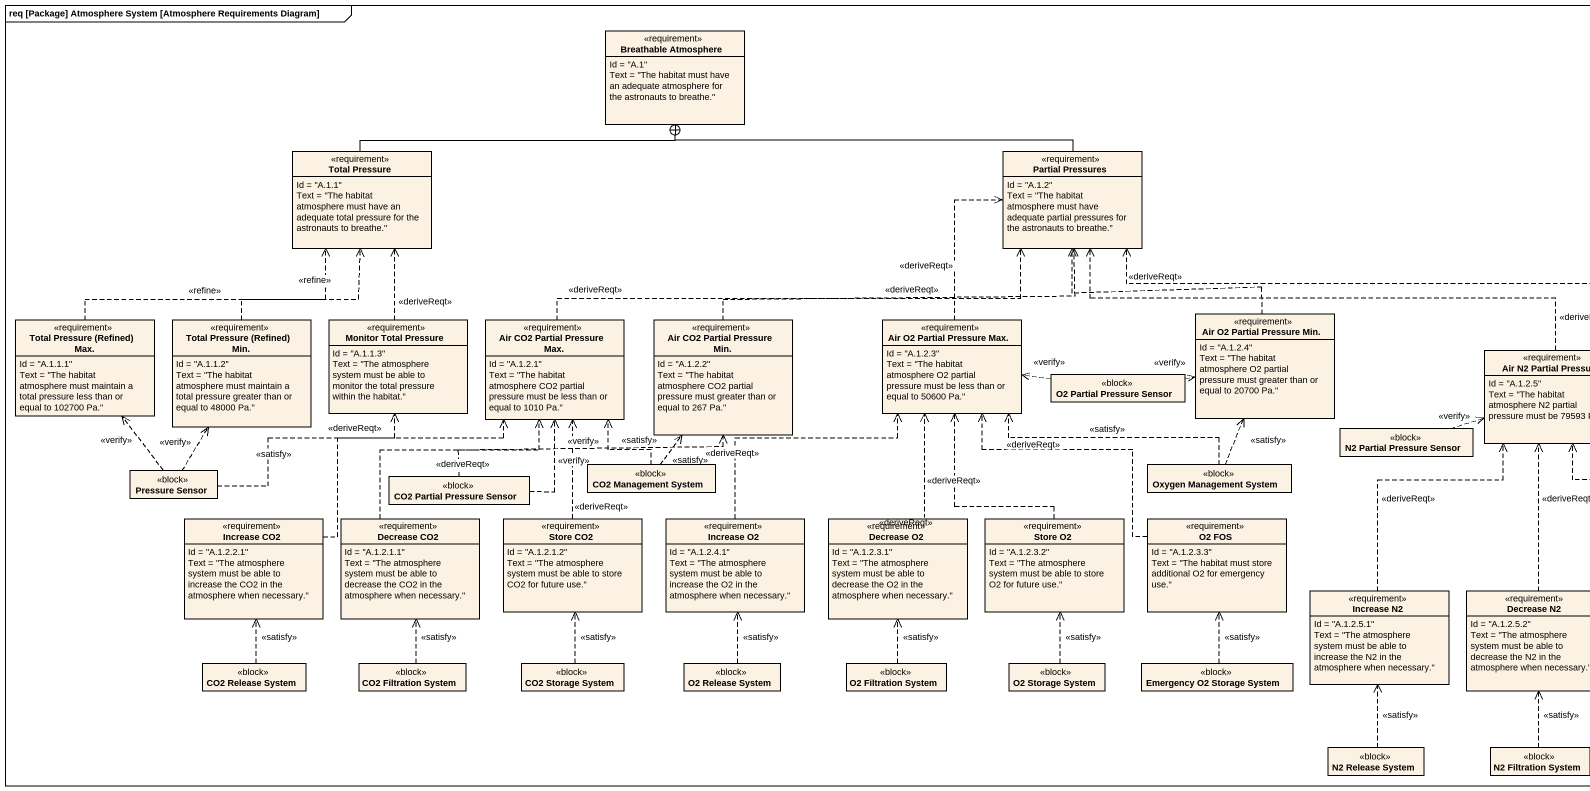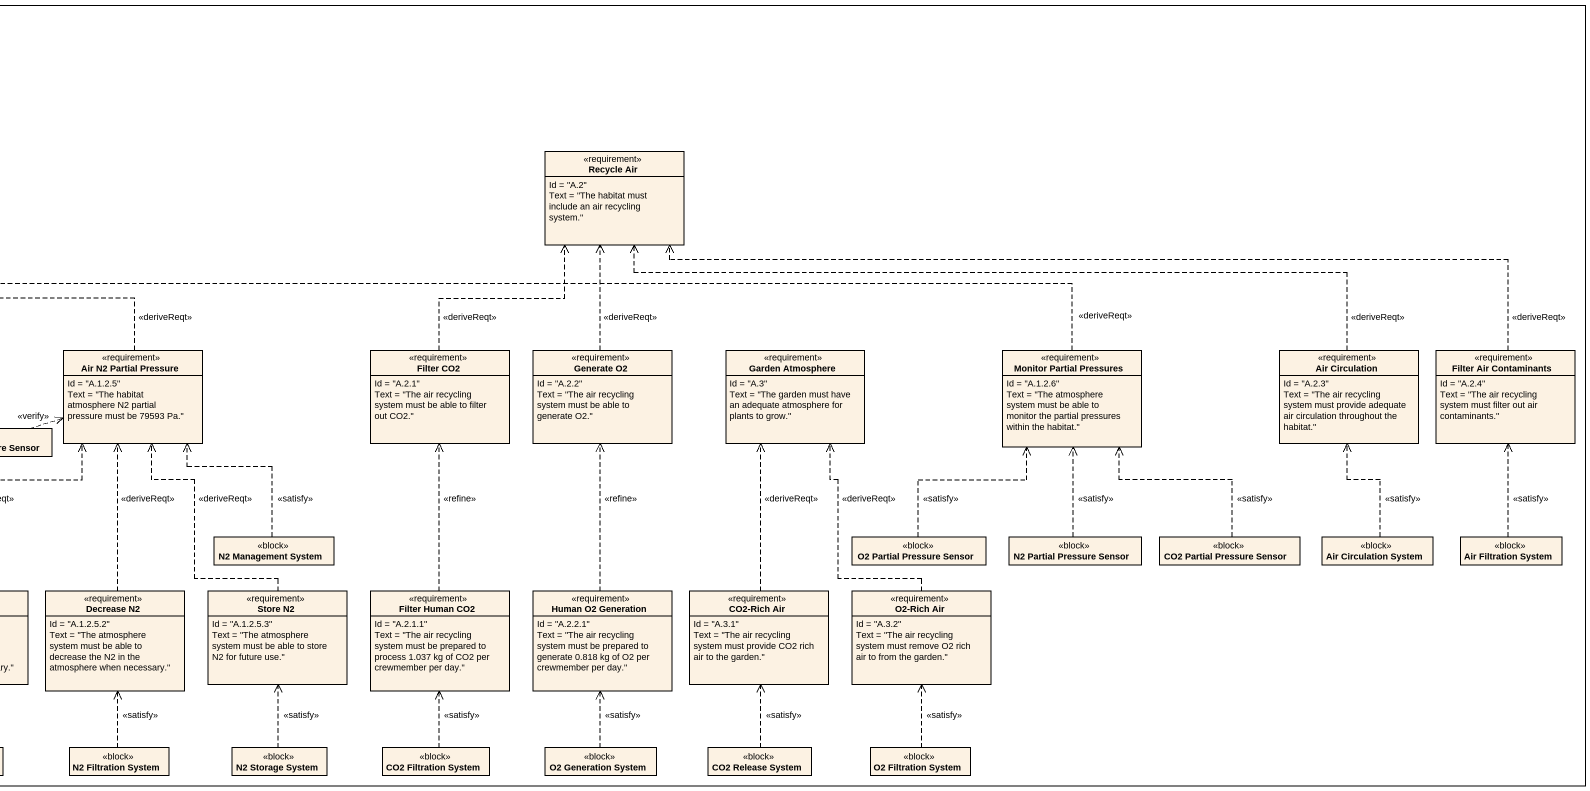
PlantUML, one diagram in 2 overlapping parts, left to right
@startuml
mainframe req [Package] Atmosphere System [Atmosphere Requirements Diagram]
hide circle
hide empty members
class "Breathable Atmosphere" as Breathable_Atmosphere <<requirement>> {
  Id = "A.1"
  Text = "The habitat must have an adequate atmosphere for the astronauts to breathe."
}
class "Total Pressure" as Total_Pressure <<requirement>> {
  Id = "A.1.1"
  Text = "The habitat atmosphere must have an adequate total pressure for the astronauts to breathe."
}
class "Partial Pressures" as Partial_Pressures <<requirement>> {
  Id = "A.1.2"
  Text = "The habitat atmosphere must have adequate partial pressures for the astronauts to breathe."
}
class "Recycle Air" as Recycle_Air <<requirement>> {
  Id = "A.2"
  Text = "The habitat must include an air recycling system."
}
class "Air O2 Partial Pressure Min." as Air_O2_Partial_Pressure_Min <<requirement>> {
  Id = "A.1.2.4"
  Text = "The habitat atmosphere O2 partial pressure must greater than or equal to 20700 Pa."
}
class "Total Pressure (Refined) Max." as Total_Pressure_Refined_Max <<requirement>> {
  Id = "A.1.1.1"
  Text = "The habitat atmosphere must maintain a total pressure less than or equal to 102700 Pa."
}
class "Total Pressure (Refined) Min." as Total_Pressure_Refined_Min <<requirement>> {
  Id = "A.1.1.2"
  Text = "The habitat atmosphere must maintain a total pressure greater than or equal to 48000 Pa."
}
class "Monitor Total Pressure" as Monitor_Total_Pressure <<requirement>> {
  Id = "A.1.1.3"
  Text = "The atmosphere system must be able to monitor the total pressure within the habitat."
}
class "Air CO2 Partial Pressure Max." as Air_CO2_Partial_Pressure_Max <<requirement>> {
  Id = "A.1.2.1"
  Text = "The habitat atmosphere CO2 partial pressure must be less than or equal to 1010 Pa."
}
class "Air CO2 Partial Pressure Min." as Air_CO2_Partial_Pressure_Min <<requirement>> {
  Id = "A.1.2.2"
  Text = "The habitat atmosphere CO2 partial pressure must greater than or equal to 267 Pa."
}
class "Air O2 Partial Pressure Max." as Air_O2_Partial_Pressure_Max <<requirement>> {
  Id = "A.1.2.3"
  Text = "The habitat atmosphere O2 partial pressure must be less than or equal to 50600 Pa."
}
class "Air N2 Partial Pressure" as Air_N2_Partial_Pressure <<requirement>> {
  Id = "A.1.2.5"
  Text = "The habitat atmosphere N2 partial pressure must be 79593 Pa."
}
class "Filter CO2" as Filter_CO2 <<requirement>> {
  Id = "A.2.1"
  Text = "The air recycling system must be able to filter out CO2."
}
class "Generate O2" as Generate_O2 <<requirement>> {
  Id = "A.2.2"
  Text = "The air recycling system must be able to generate O2."
}
class "Garden Atmosphere" as Garden_Atmosphere <<requirement>> {
  Id = "A.3"
  Text = "The garden must have an adequate atmosphere for plants to grow."
}
class "Monitor Partial Pressures" as Monitor_Partial_Pressures <<requirement>> {
  Id = "A.1.2.6"
  Text = "The atmosphere system must be able to monitor the partial pressures within the habitat."
}
class "Air Circulation" as Air_Circulation <<requirement>> {
  Id = "A.2.3"
  Text = "The air recycling system must provide adequate air circulation throughout the habitat."
}
class "Filter Air Contaminants" as Filter_Air_Contaminants <<requirement>> {
  Id = "A.2.4"
  Text = "The air recycling system must filter out air contaminants."
}
class "O2 Partial Pressure Sensor" as O2_Partial_Pressure_Sensor <<block>>
class "N2 Partial Pressure Sensor" as N2_Partial_Pressure_Sensor <<block>>
class "Pressure Sensor" as Pressure_Sensor <<block>>
class "CO2 Management System" as CO2_Management_System <<block>>
class "Oxygen Management System" as Oxygen_Management_System <<block>>
class "CO2 Partial Pressure Sensor" as CO2_Partial_Pressure_Sensor <<block>>
class "Increase CO2" as Increase_CO2 <<requirement>> {
  Id = "A.1.2.2.1"
  Text = "The atmosphere system must be able to increase the CO2 in the atmosphere when necessary."
}
class "Decrease CO2" as Decrease_CO2 <<requirement>> {
  Id = "A.1.2.1.1"
  Text = "The atmosphere system must be able to decrease the CO2 in the atmosphere when necessary."
}
class "Store CO2" as Store_CO2 <<requirement>> {
  Id = "A.1.2.1.2"
  Text = "The atmosphere system must be able to store CO2 for future use."
}
class "Increase O2" as Increase_O2 <<requirement>> {
  Id = "A.1.2.4.1"
  Text = "The atmosphere system must be able to increase the O2 in the atmosphere when necessary."
}
class "Decrease O2" as Decrease_O2 <<requirement>> {
  Id = "A.1.2.3.1"
  Text = "The atmosphere system must be able to decrease the O2 in the atmosphere when necessary."
}
class "Store O2" as Store_O2 <<requirement>> {
  Id = "A.1.2.3.2"
  Text = "The atmosphere system must be able to store O2 for future use."
}
class "O2 FOS" as O2_FOS <<requirement>> {
  Id = "A.1.2.3.3"
  Text = "The habitat must store additional O2 for emergency use."
}
class "N2 Management System" as N2_Management_System <<block>>
class "O2 Partial Pressure Sensor" as O2_Partial_Pressure_Sensor_2 <<block>>
class "N2 Partial Pressure Sensor" as N2_Partial_Pressure_Sensor_2 <<block>>
class "CO2 Partial Pressure Sensor" as CO2_Partial_Pressure_Sensor_2 <<block>>
class "Air Circulation System" as Air_Circulation_System <<block>>
class "Air Filtration System" as Air_Filtration_System <<block>>
class "Increase N2" as Increase_N2 <<requirement>> {
  Id = "A.1.2.5.1"
  Text = "The atmosphere system must be able to increase the N2 in the atmosphere when necessary."
}
class "Decrease N2" as Decrease_N2 <<requirement>> {
  Id = "A.1.2.5.2"
  Text = "The atmosphere system must be able to decrease the N2 in the atmosphere when necessary."
}
class "Store N2" as Store_N2 <<requirement>> {
  Id = "A.1.2.5.3"
  Text = "The atmosphere system must be able to store N2 for future use."
}
class "Filter Human CO2" as Filter_Human_CO2 <<requirement>> {
  Id = "A.2.1.1"
  Text = "The air recycling system must be prepared to process 1.037 kg of CO2 per crewmember per day."
}
class "Human O2 Generation" as Human_O2_Generation <<requirement>> {
  Id = "A.2.2.1"
  Text = "The air recycling system must be prepared to generate 0.818 kg of O2 per crewmember per day."
}
class "CO2-Rich Air" as CO2_Rich_Air <<requirement>> {
  Id = "A.3.1"
  Text = "The air recycling system must provide CO2 rich air to the garden."
}
class "O2-Rich Air" as O2_Rich_Air <<requirement>> {
  Id = "A.3.2"
  Text = "The air recycling system must remove O2 rich air to from the garden."
}
class "CO2 Release System" as CO2_Release_System <<block>>
class "CO2 Filtration System" as CO2_Filtration_System <<block>>
class "CO2 Storage System" as CO2_Storage_System <<block>>
class "O2 Release System" as O2_Release_System <<block>>
class "O2 Filtration System" as O2_Filtration_System <<block>>
class "O2 Storage System" as O2_Storage_System <<block>>
class "Emergency O2 Storage System" as Emergency_O2_Storage_System <<block>>
class "N2 Release System" as N2_Release_System <<block>>
class "N2 Filtration System" as N2_Filtration_System <<block>>
class "N2 Storage System" as N2_Storage_System <<block>>
class "CO2 Filtration System" as CO2_Filtration_System_2 <<block>>
class "O2 Generation System" as O2_Generation_System <<block>>
class "CO2 Release System" as CO2_Release_System_2 <<block>>
class "O2 Filtration System" as O2_Filtration_System_2 <<block>>
Total_Pressure -right-+ Breathable_Atmosphere
Partial_Pressures -left-+ Breathable_Atmosphere
Air_O2_Partial_Pressure_Min .up.> Partial_Pressures : <<deriveReqt>>
Total_Pressure_Refined_Max .up.> Total_Pressure : <<refine>>
Total_Pressure_Refined_Min .up.> Total_Pressure : <<refine>>
Monitor_Total_Pressure .up.> Total_Pressure : <<deriveReqt>>
Air_CO2_Partial_Pressure_Max .right.> Partial_Pressures : <<deriveReqt>>
Air_CO2_Partial_Pressure_Min .right.> Partial_Pressures : <<deriveReqt>>
Air_O2_Partial_Pressure_Max .up.> Partial_Pressures : <<deriveReqt>>
Air_N2_Partial_Pressure .left.> Partial_Pressures : <<deriveReqt>>
Filter_CO2 .up.> Recycle_Air : <<deriveReqt>>
Generate_O2 .up.> Recycle_Air : <<deriveReqt>>
Monitor_Partial_Pressures .left.> Partial_Pressures : <<deriveReqt>>
Air_Circulation .left.> Recycle_Air : <<deriveReqt>>
Filter_Air_Contaminants .left.> Recycle_Air : <<deriveReqt>>
O2_Partial_Pressure_Sensor .right.> Air_O2_Partial_Pressure_Min : <<verify>>
O2_Partial_Pressure_Sensor .left.> Air_O2_Partial_Pressure_Max : <<verify>>
N2_Partial_Pressure_Sensor .right.> Air_N2_Partial_Pressure : <<verify>>
Pressure_Sensor .up.> Total_Pressure_Refined_Max : <<verify>>
Pressure_Sensor .up.> Total_Pressure_Refined_Min : <<verify>>
Pressure_Sensor .right.> Monitor_Total_Pressure : <<satisfy>>
CO2_Management_System .up.> Air_CO2_Partial_Pressure_Max : <<satisfy>>
CO2_Management_System .up.> Air_CO2_Partial_Pressure_Min : <<satisfy>>
Oxygen_Management_System .up.> Air_O2_Partial_Pressure_Min : <<satisfy>>
Oxygen_Management_System .left.> Air_O2_Partial_Pressure_Max : <<satisfy>>
CO2_Partial_Pressure_Sensor .up.> Air_CO2_Partial_Pressure_Max : <<verify>>
CO2_Partial_Pressure_Sensor .right.> Air_CO2_Partial_Pressure_Min : <<verify>>
Increase_CO2 .up.> Air_CO2_Partial_Pressure_Max : <<deriveReqt>>
Decrease_CO2 .up.> Air_CO2_Partial_Pressure_Max : <<deriveReqt>>
Store_CO2 .up.> Air_CO2_Partial_Pressure_Max : <<deriveReqt>>
Increase_O2 .up.> Air_O2_Partial_Pressure_Max : <<deriveReqt>>
Decrease_O2 .up.> Air_O2_Partial_Pressure_Max : <<deriveReqt>>
Store_O2 .up.> Air_O2_Partial_Pressure_Max : <<deriveReqt>>
O2_FOS .up.> Air_O2_Partial_Pressure_Max : <<deriveReqt>>
N2_Management_System .up.> Air_N2_Partial_Pressure : <<satisfy>>
O2_Partial_Pressure_Sensor_2 .up.> Monitor_Partial_Pressures : <<satisfy>>
N2_Partial_Pressure_Sensor_2 .up.> Monitor_Partial_Pressures : <<satisfy>>
CO2_Partial_Pressure_Sensor_2 .up.> Monitor_Partial_Pressures : <<satisfy>>
Air_Circulation_System .up.> Air_Circulation : <<satisfy>>
Air_Filtration_System .up.> Filter_Air_Contaminants : <<satisfy>>
Increase_N2 .up.> Air_N2_Partial_Pressure : <<deriveReqt>>
Decrease_N2 .up.> Air_N2_Partial_Pressure : <<deriveReqt>>
Store_N2 .up.> Air_N2_Partial_Pressure : <<deriveReqt>>
Filter_Human_CO2 .up.> Filter_CO2 : <<refine>>
Human_O2_Generation .up.> Generate_O2 : <<refine>>
CO2_Rich_Air .up.> Garden_Atmosphere : <<deriveReqt>>
O2_Rich_Air .up.> Garden_Atmosphere : <<deriveReqt>>
CO2_Release_System .up.> Increase_CO2 : <<satisfy>>
CO2_Filtration_System .up.> Decrease_CO2 : <<satisfy>>
CO2_Storage_System .up.> Store_CO2 : <<satisfy>>
O2_Release_System .up.> Increase_O2 : <<satisfy>>
O2_Filtration_System .up.> Decrease_O2 : <<satisfy>>
O2_Storage_System .up.> Store_O2 : <<satisfy>>
Emergency_O2_Storage_System .up.> O2_FOS : <<satisfy>>
N2_Release_System .up.> Increase_N2 : <<satisfy>>
N2_Filtration_System .up.> Decrease_N2 : <<satisfy>>
N2_Storage_System .up.> Store_N2 : <<satisfy>>
CO2_Filtration_System_2 .up.> Filter_Human_CO2 : <<satisfy>>
O2_Generation_System .up.> Human_O2_Generation : <<satisfy>>
CO2_Release_System_2 .up.> CO2_Rich_Air : <<satisfy>>
O2_Filtration_System_2 .up.> O2_Rich_Air : <<satisfy>>
@enduml
